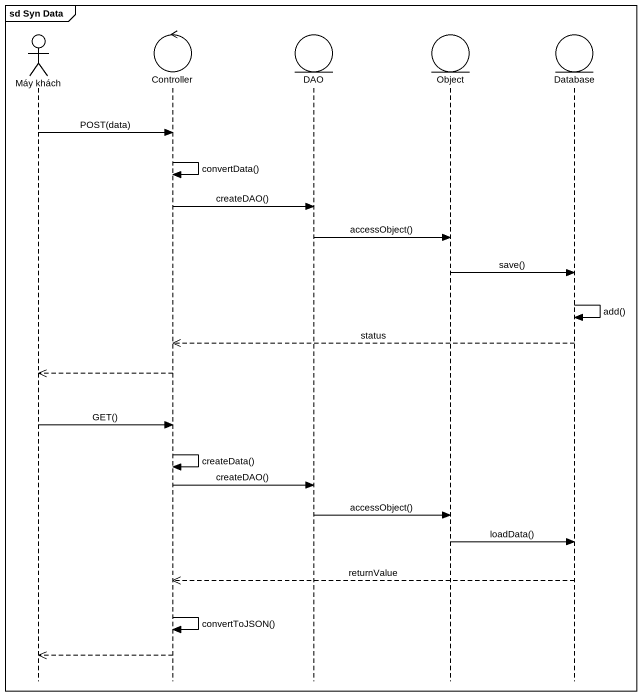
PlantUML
@startuml
mainframe sd Syn Data
hide footbox
actor "Máy khách" as Máy_khách
control Controller
entity DAO
entity "Object" as Object_
entity "Database" as Database_

Máy_khách -> Controller : POST(data)
Controller -> Controller : convertData()
Controller -> DAO : createDAO()
DAO -> Object_ : accessObject()
Object_ -> Database_ : save()
Database_ -> Database_ : add()
Database_ -->> Controller : status
Controller -->> Máy_khách
Máy_khách -> Controller : GET()
Controller -> Controller : createData()
Controller -> DAO : createDAO()
DAO -> Object_ : accessObject()
Object_ -> Database_ : loadData()
Database_ -->> Controller : returnValue
Controller -> Controller : convertToJSON()
Controller -->> Máy_khách
@enduml
